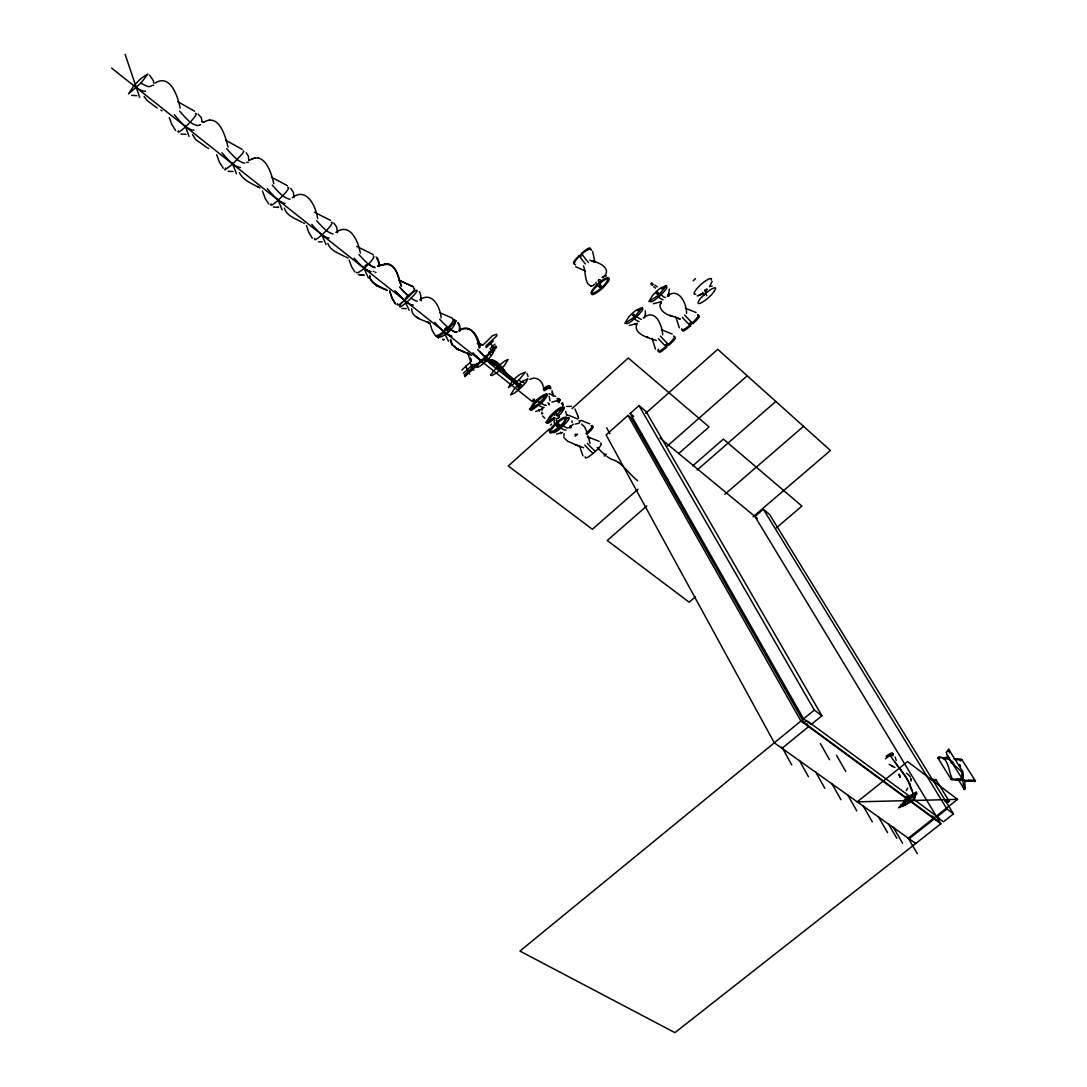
<?xml version="1.0" encoding="UTF-8"?>
<svg xmlns="http://www.w3.org/2000/svg" width="1087" height="1087" viewBox="0 0 1087 1087"><rect width="100%" height="100%" fill="white"/><g stroke="black" fill="none" stroke-linecap="round" stroke-linejoin="round"><path stroke-width="1.5" d="M948.258 755.995L948.258 756.158A16.332 9.783 -30.5 0 0 948.299 756.824L948.407 757.462M500.319 367.27L499.694 368.384M488.335 360.952L492.316 362.012A30.205 6.454 47.7 0 1 493.118 362.324L496.705 364.43A11.957 2.541 47.6 0 1 498.281 365.694C505.863 371.455 491.895 358.778 488.212 360.694M202.005 121.608L202.019 122.111M457.179 348.737L451.73 344.647L450.276 340.054M411.62 308.694C411.538 317.852 423.047 320.013 429.555 323.043L427.408 322.214L429.542 323.043M420.954 299.998L420.764 297.743M420.737 298.463C420.751 300.515 421.362 292.756 419.134 291.724M637.254 323.233C631.9 333.899 648.83 337.935 656.399 340.53M549.995 400.845L549.139 396.307M644.306 317.784L645.461 313.926M668.247 296.14L669.388 289.006M661.276 301.52L661.086 302.662M562.835 405.043L562.4 402.503M202.019 121.431L201.34 117.804L198.174 114.108M572.102 422.544L571.993 420.818M668.111 344.144L667.119 345.557L666.018 345.204M962.851 775.982L963.028 774.392M963.544 785.765L962.837 780.493L955.976 779.963M951.383 763.21L951.505 761.43M964.78 784.42L964.889 782.708A16.468 9.742 -29.9 0 0 964.862 782.056L964.78 781.499M964.74 784.746L964.604 786.472A13.954 8.207 -30.3 0 0 964.631 787.029L964.794 787.844A5.938 3.492 -30.2 0 0 965.079 788.401M911.042 781.091L910.906 778.672L911.055 779.528M645.488 313.695L645.257 310.841M712.189 281.384L709.444 286.696M658.423 351.672C659.863 354.213 664.864 348.085 666.834 347.215L665.883 346.386A20.585 3.044 48.2 0 1 659.578 339.959L658.396 338.655M452.722 319.551C463.456 320.597 438.591 344.076 436.267 335.326M453.89 319.333C450.874 326.236 443.156 333.002 436.172 336.291M542.087 410.22L542.005 408.889M545.987 422.259L548.364 423.101L555.158 418.237L554.166 417.449L546.15 422.558L549.723 416.579A31.333 19.471 -51.7 0 1 557.549 409.527M657.445 292.294C656.032 289.984 655.42 295.392 657.445 292.294A32.393 20.042 -48.4 0 0 656.059 293.626M543.065 407.435A20.68 4.321 47.9 0 1 538.826 405.261L537.685 404.364L529.641 409.554L533.255 403.522A31.591 19.389 -51.8 0 1 541.122 396.402C553.609 388.67 543.649 402.38 538.772 405.098M498.756 367.488L498.906 368.819M592.035 426.403C595.635 427.123 587.809 432.898 586.871 434.46M562.889 407.014L561.585 409.894L556.503 415.343L557.495 416.131C564.044 413.182 565.96 402.584 557.495 409.582M557.291 400.886L560.24 399.88L558.949 402.733M546.476 393.847L545.158 396.741L540.035 402.244L541.177 403.128A20.694 4.294 47.9 0 0 545.402 405.329M550.729 388.779C551.367 383.983 545.239 388.331 543.663 389.839M590.757 249.385C590.513 244.792 583.271 252.388 581.531 253.312L582.034 254.168A20.938 3.098 47.8 0 0 586.98 260.717L588.488 262.538M591.26 250.227C590.037 244.657 569.398 263.679 575.512 264.766M566.762 419.147C564.493 412.652 538.065 441.499 556.109 430.479A31.577 24.104 -27.4 0 0 563.949 423.427L566.884 417.938M581.165 255.961L582.061 255.132M498.457 367.936L498.702 368.561M438.374 338.016L438.876 336.236M356.427 272.389C358.289 275.296 377.311 256.994 373.276 255.88M661.154 302.471C656.874 308.586 665.706 315.04 671.834 316.004L670.774 315.61L680.258 319.102L678.111 318.26M690.965 322.268L689.593 323.491M533.146 399.323L532.861 400.641L534.587 400.736M660.529 304.129L660.91 303.164M668.804 294.197L668.532 294.876L668.913 293.952M892.712 754.038C893.324 750.573 887.291 755.682 886.122 756.212M711.387 280.093C712.651 276.18 706.373 280.31 705.15 281.207M906.368 790.534L907.727 788.116M681.59 328.79C680.394 334.769 702.732 314.931 697.46 314.564M682.527 329.619C681.644 334.103 689.362 326.589 690.68 325.855L689.742 325.013A20.667 2.758 48.2 0 1 683.451 318.532L682.351 317.309M585.254 456.744C583.855 462.804 605.527 443.795 600.54 443.143M650.162 300.773C649.496 306.887 673.261 284.645 665.285 286.642M549.37 387.855C551.625 382.95 544.37 387.583 543.187 388.942M549.845 388.752L550.43 387.162L544.139 390.749M626.126 322.526C625.283 329.334 651.222 303.762 640.066 309.102M552.998 431.376C552.223 438.509 579.018 411.348 565.362 419.106M541.924 412.19L541.625 413.78L542.848 413.536M604.358 454.896C603.869 458.483 608.38 452.871 604.875 454.257M476.636 366.02C474.951 373.004 499.843 349.511 491.582 351.835M498.58 367.623L512.099 380.151M474.503 364.349L474.408 366.197L481.5 361.319A21.196 4.538 47.5 0 1 474.761 354.742L473.538 353.397A28.561 6.087 47.5 0 1 472.927 352.704M437.776 335.367L437.653 337.242L444.8 332.228M397.489 303.599C394.812 310.719 419.31 288.123 413.712 288.286M314.727 238.325C311.806 245.594 336.861 221.952 331.331 222.264M271.003 203.826C267.932 211.177 293.273 186.964 287.783 187.358M225.566 167.996L224.927 169.885L232.713 164.096L242.415 153.634L243.773 151.541L243.257 150.808M666.956 343.995L665.964 344.824M178.35 130.753C174.993 138.28 200.891 112.817 195.524 113.428M658.382 349.172C654.523 357.596 678.791 336.97 673.573 335.978M564.221 433.618L563.827 436.172M485.685 359.688L484.299 360.599M534.301 399.133L533.296 401.035L534.247 401.837M534.763 400.03L534.125 402.72M892.889 755.968L893.392 753.875L886.802 757.354M563.773 409.853L564.438 407.149L558.202 409.921M915.811 794.053L916.341 791.961L905.675 798.401M652.037 283.938L651.874 282.769L650.719 283.952L653.273 284.128L652.051 285.31L652.023 284.087M556.979 401.157L558.433 398.603L557.196 398.399M557.971 401.945L559.425 399.391L557.318 399.554M550.674 425.18L551.517 424.025M578.746 423.617L580.186 421.063L578.936 420.846M402.231 301.969C389.119 320.611 431.784 279.902 411.484 292.96A33.765 18.683 -52.1 0 0 407.285 296.534M498.811 367.229L488.579 361.455M602.741 277.552C613.163 269.263 599.372 262.171 591.776 260.962L593.869 261.763L589.82 260.146M593.149 285.582L594.399 284.087M700.055 295.297L701.251 293.911M140.97 83.047L147.927 74.038L141.949 77.734A37.95 16.183 -52.5 0 0 137.505 81.946A37.95 16.183 -52.5 0 0 133.239 86.661L128.511 93.93L140.97 83.047A30.463 6.957 44.6 0 0 146.962 86.145L148.049 86.457A24.96 5.707 44.6 0 0 149.612 86.566L149.938 86.498M482.682 345.353L492.506 335.652L496.582 334.239L496.949 335.747L485.794 346.06M449.026 328.288C449.869 326.915 457.79 320.475 453.809 320.434M703.846 295.216C698.003 299.618 694.376 307.92 704.362 300.854A32.257 24.797 -34.2 0 0 708.71 297.458A32.257 24.797 -34.2 0 0 712.515 293.544C721.877 281.655 706.985 291.18 703.846 295.216A20.979 2.527 48.3 0 1 702.786 292.389A14.892 1.794 48.3 0 0 703.751 295.107M518.825 380.178L525.429 372.067L519.885 374.404A31.672 19.09 -51.8 0 0 515.849 377.705A31.686 19.09 -51.8 0 0 512.086 381.523L508.444 387.556L518.825 380.178A20.748 4.307 47.7 0 0 523.295 382.542L524.043 382.665M585.907 433.699C586.844 432.137 594.684 426.349 591.083 425.628M960.283 761.022L961.846 759.65L975.338 780.887L974.387 781.635M577.564 434.189L575.24 436.281M575.906 433.958L574.819 434.936M461.826 370.056L471.527 361.115M486.066 347.691L493.349 340.992M463.388 373.303L473.103 364.349M490.115 348.669L494.965 344.199M464.285 375.164L476.446 363.955M488.606 352.759L495.903 346.033M476.962 364.43L477.913 363.547M464.611 375.871L496.256 346.726M464.951 376.564L496.61 347.419M693.085 280.84L695.517 278.639M549.546 428.849L508.295 465.956L592.361 529.274L638.028 489.218M572.034 408.603L628.286 358.003L709.064 426.906L678.614 453.605M632.716 419.297L628.001 415.397L606.111 434.895L774.311 742.829L915.743 843.498M630.202 413.44L639.007 405.6L646.058 411.484L821.908 715.762L811.215 724.486L803.592 718.86L630.202 413.44L633.735 416.362M645.705 413.305L717.733 349.321L830.427 450.48L753.046 516.787M641.262 434.949L641.955 434.338M641.371 435.126L642.05 434.515M667.486 445.942L747.217 375.789M499.707 366.577L499.11 367.053L501.27 368.873A28.208 6.046 47.7 0 1 505.278 372.882L511.488 379.417M646.806 505.958L607.253 540.497L689.144 602.184L695.558 596.722M692.745 465.834L723.371 439.094L801.921 506.08L776.281 527.929M697.202 469.978L775.792 401.443M679.918 503.118L680.639 502.493M680.027 503.308L680.747 502.683M724.771 494.395L803.524 426.335M763.373 509.26L754.949 516.474L936.804 816.976L943.367 821.813L953.476 813.878L769.569 514.423L763.373 509.26L946.94 809L953.476 813.878M940.853 823.783L800.915 721.048L519.926 951.071L674.918 1032.65L940.853 823.783L937.334 817.981M803.592 718.86L814.299 710.096L821.908 715.762M631.547 418.318L804.054 722.665L806.731 720.477M538.704 405.166L531.869 410.098L529.478 409.242M499.205 366.835L498.729 366.604A13.737 2.921 47.7 0 0 497.167 365.354L494.408 363.547M885.389 758.875L887.726 757M901.558 805.671L914.344 795.535C917.985 800.847 905.362 803.578 902.237 806.16L901.218 805.032A51.062 9.96 51 0 1 901.069 804.72M935.214 780.765L936.138 780.031L949.291 801.404L948.353 802.138L946.057 800.073M908.27 838.186L957.565 799.38L907.604 761.607L857.222 801.853L957.565 799.38M936.804 816.976L946.94 809M939.385 818.226L936.858 820.209L909.765 800.304M522.331 381.483L527.902 378.697L525.741 382.706A45.382 26.767 -51.5 0 1 514.069 393.331L510.591 394.921L514.464 388.643A32.053 19.389 -51.8 0 1 522.399 381.415M661.643 288.911L664.198 287.24M637.539 310.76L638.857 309.849M558.487 410.37L563.881 407.802M905.254 805.114L898.541 807.818L905.172 800.535L904.479 799.353M154.938 83.169C170.482 73.142 177.915 96.77 180.129 108.116M203.622 122.247C219.153 112.994 225.389 136.188 228.012 147.085M601.981 277.443L604.82 276.003M203.269 122.451L204.315 121.826M249.344 160.482C264.372 150.373 271.465 172.792 273.775 183.744M542.807 408.739L535.742 411.47M199.763 124.978L200.551 124.638M199.56 125.087L198.296 125.535A23.765 5.408 45 0 1 196.774 125.44M629.359 325.461L636.669 323.518M151.65 85.669L150.196 86.43M660.624 301.86L653.369 303.735M562.658 432.436L556.517 434.107M697.134 295.936L699.688 295.093M592.429 285.772L590.757 286.139M634.4 324.605L635.691 324.021M459.556 330.149C471.785 322.187 477.9 338.845 479.15 348.193M360.327 253.081C358.234 240.961 349.905 222.02 335.897 232.414M499.49 366.795L500.387 366.822M292.186 197.766C306.67 186.393 315.991 206.571 317.689 218.636M529.885 379.499C535.755 375.667 542.454 380.654 543.296 386.931M551.897 402.19L555.77 400.954M569.017 427.734L570.213 427.463M711.088 286.316L712.134 286.044M253.285 158.525L251.64 159.218M698.465 295.637L699.172 295.338M246.681 162.493L248.38 162.18M419.731 299.767C432.572 290.908 440.181 307.336 441.2 317.907M378.004 265.853L387.312 263.57C397.298 265.622 398.005 278.136 401.28 285.908M575.2 424.134L577.605 423.482M558.609 418.006L557.332 418.305A27.977 5.829 48.2 0 0 556.938 418.495M458.877 331.005C470.644 323.192 479.204 336.834 480.114 347.351M643.287 318.015C654.904 308.328 661.847 323.613 662.703 334.85M549.451 422.272L547.508 421.851L550.443 416.919A30.708 23.126 -28 0 1 558.256 409.867M695.802 294.129C691.645 295.406 695.952 289.536 697.093 288.463A31.36 23.765 -34.3 0 1 705.205 281.153M667.336 296.275C677.052 287.09 686.427 300.719 686.604 313.369M145.549 91.104L145.114 91.213A24.933 5.775 44.5 0 1 143.498 91.131L142.397 90.805A30.45 7.038 44.5 0 1 136.378 87.721M454.909 321.304L456.078 321.086M490.373 349.729C494.354 349.81 486.528 356.128 485.685 357.474A21.224 4.484 47.5 0 1 478.946 350.884L477.723 349.538M382.61 264.82L383.358 264.657L377.474 266.356M566.055 430.058L565.131 430.085A20.571 4.294 48 0 1 560.77 427.87M566.476 406.47L571.517 406.307M698.384 315.407C702.311 315.896 694.022 322.16 693.085 323.681L692.161 322.853A20.667 2.731 48.2 0 1 685.856 316.358L684.674 315.053M674.511 336.807C678.37 337.35 670.163 343.533 669.225 345.068L668.274 344.239A20.599 3.016 48.2 0 1 661.983 337.812L660.787 336.508A27.746 4.063 48.2 0 1 660.366 336.019M254.711 158.118L255.119 158.023M534.709 402.747L535.524 402.543M382.909 264.752L385.858 264.345L384.689 264.44C396.456 263.068 398.467 278.136 401.47 286.194M193.948 130.046L193.676 130.087A23.751 5.476 45 0 1 192.263 129.978L191.217 129.666A28.724 6.617 44.9 0 1 185.497 126.663A29.892 6.862 45.1 0 1 179.871 121.065L175.686 116.35A24.852 5.72 45 0 1 174.328 114.678M544.111 407.489L543.16 407.462M152.628 85.329L153.81 85.302M706.564 289.916L706.441 289.93A28.276 3.343 48.2 0 0 706.604 289.821M457.247 331.888L455.045 331.848A21.658 4.647 47.2 0 1 450.127 329.157L447.926 327.418A21.631 4.633 47.2 0 1 441.023 320.665L439.773 319.293M546.394 405.383L545.416 405.329M186.081 134.34L180.972 134.095M277.443 207.454L278.639 207.304L273.367 207.06M363.737 275.079L358.316 274.44M322.132 241.803L318.627 241.844M364.227 275.215L359.213 274.794M600.364 279.848L599.1 279.794A28.873 4.389 48 0 0 598.733 279.862M233.066 171.542L228.107 171.298M136.813 95.724L131.622 95.316M406.239 308.64L401.891 308.423M240.499 167.466L240.39 167.466A25.395 5.815 45.4 0 1 240.159 167.466L239.194 167.33A26.808 6.128 45.4 0 1 232.686 164.069A27.827 6.345 45.4 0 1 225.566 156.908L224.004 155.169A23.058 5.272 45.4 0 1 222.006 152.778M290.12 199.125L289.821 199.125A22.718 5.095 45.8 0 1 289.183 199.07L288.734 198.962A25.721 5.761 45.8 0 1 282.538 195.728M965.107 781.24L965.827 781.308A16.55 9.797 -30.4 0 0 966.669 781.322L971.493 781.05A13.914 8.18 -30.1 0 1 972.199 781.064L973.245 781.186M955.636 759.922L958.041 759.799A13.778 8.207 -30.2 0 1 958.748 759.813L959.78 759.935A5.87 3.506 -30.3 0 1 960.514 760.153M943.815 757.693L941.967 757.788M944.223 757.666L946.519 757.557A16.251 9.715 -30 0 1 947.348 757.571L948.177 757.653M209.37 120.018L209.709 119.991M943.027 758.604L949.508 759.242M968.544 780.384L970.569 780.221M955.106 759.106L957.117 758.971M384.907 263.57L385.206 263.557M521.774 384.784L520.958 384.689A20.735 4.334 47.7 0 1 516.488 382.325M329.171 238.094L328.722 238.08A22.107 4.973 46.1 0 1 328.22 237.999L327.88 237.917A24.865 5.584 46.1 0 1 321.82 234.738A24.947 5.598 46.2 0 1 313.64 226.531L313.532 226.409A21.482 4.824 46.2 0 1 312.078 224.724L311.86 224.479M244.847 163.05L244.792 163.05A25.409 5.748 45.4 0 1 244.616 163.05L243.624 162.901A26.835 6.06 45.4 0 1 237.17 159.612A27.841 6.277 45.5 0 1 230.036 152.452L228.487 150.699A23.072 5.218 45.5 0 1 226.707 148.593M605.704 275.813L606.587 275.853M945.174 801.581L945.445 801.581A13.846 8.125 -29.5 0 1 946.166 801.595L947.212 801.703A5.897 3.465 -29.6 0 1 947.946 801.907M932.13 780.194L932.32 780.194A13.696 8.152 -29.6 0 1 933.026 780.208L934.073 780.317A5.843 3.478 -29.7 0 1 934.806 780.534M590.92 286.139C584.032 283.014 586.165 271.913 583.461 265.948M413.264 305.175L412.109 304.985M442.463 339.443L443.809 339.497M567.781 428.02L567.509 427.979A20.585 4.266 48 0 1 563.12 425.764M417.354 301.167L416.362 300.977A22.093 4.796 46.9 0 1 411.09 298.096M574.167 264.1C571.273 262.116 577.999 257.565 579.14 255.513L579.643 256.369A20.925 3.139 47.8 0 0 584.575 262.932L585.431 263.964M639.047 321.521L638.354 321.358A20.979 3.152 48 0 1 634.237 318.695L633.259 317.839L624.876 323.287L628.517 317.2A32.23 19.919 -49.1 0 1 632.389 313.287A32.23 19.919 -49.1 0 1 636.574 309.904L642.417 307.404L635.691 315.638L636.656 316.494M442.681 339.606L444.08 339.701M456.499 332.364L455.385 332.119A23.561 5.055 47.2 0 1 450.127 329.157M641.33 319.32L640.732 319.157A20.979 3.125 48 0 1 636.656 316.494M961.56 778.958L960.84 778.89A16.427 9.688 -29.9 0 0 959.903 778.863L955.038 779.134A14.09 8.383 -30.3 0 1 954.318 779.121L953.421 779.026A5.979 3.546 -30.1 0 1 952.525 778.781M333.03 233.868L332.975 233.854A22.134 4.919 46.2 0 1 332.581 233.8L332.119 233.678A24.879 5.53 46.2 0 1 326.195 230.498A24.974 5.53 46.2 0 1 318.015 222.278L317.907 222.169A21.495 4.769 46.2 0 1 316.657 220.729M258.516 157.955L258.801 157.995M370.585 271.465L369.811 271.302A24.281 5.394 46.5 0 1 363.941 268.122A24.186 5.367 46.5 0 1 356.06 260.309L355.666 259.875A21.21 4.715 46.5 0 1 354.756 258.842L354.145 258.135M547.481 394.649L542.06 397.258A31.577 19.389 -51.8 0 0 534.26 404.323L530.646 410.342M662.988 299.795L662.459 299.645A21.047 2.853 48.1 0 1 658.355 296.86L657.39 295.99L648.925 301.507L652.567 295.406A32.42 20.042 -48.4 0 1 660.747 287.987L666.589 285.501L659.836 293.775L660.801 294.645A21.061 2.826 48.1 0 0 664.782 297.39L665.421 297.607M451.975 336.236L451.173 336.032A23.547 5.109 47.1 0 1 445.901 333.098A21.645 4.701 47.2 0 0 450.82 335.747L451.35 335.883M467.94 328.885L468.184 328.926M940.051 757.68L939.97 757.666A5.911 3.56 -30.2 0 1 939.1 757.503M375.205 267.66L374.2 267.388M370.898 271.764L369.825 271.478A24.58 5.462 46.5 0 1 363.941 268.136M488.09 360.449C499.082 360.286 504.341 372.773 511.569 379.118A34.336 7.147 47.7 0 0 519.233 386.714L489.666 363.248M196.774 125.426L195.742 125.114A28.751 6.536 45 0 1 190.021 122.097A29.92 6.794 45.1 0 1 184.396 116.486L180.265 111.839A24.865 5.652 45.1 0 1 179.668 111.119M582.102 254.317L580.852 254.698L580.974 255.853M374.295 267.239L374.064 267.171A24.294 5.34 46.5 0 1 368.262 263.992A24.213 5.313 46.5 0 1 360.381 256.179L360.096 255.853A21.224 4.661 46.5 0 1 359.077 254.698L358.982 254.589M908.121 798.537L906.476 798.999L906.218 800.236M685.326 308.246L696.088 312.54M661.439 329.714L672.174 333.994M566.789 414.799L570.77 416.158M588.475 437.151L599.086 441.322M581.097 420.356L589.63 423.808M585.526 271.139L575.716 266.723M548.962 393.657L555.688 396.51M579.439 446.2L577.36 445.453L583.583 447.776M439.936 312.716L452.572 318.301M477.872 343.057L481.962 344.565M571.735 416.498L577.455 418.984M575.322 444.705L577.387 445.466L567.808 441.308L563.827 437.599M614.875 460.494L611.736 459.393A36.129 7.256 48.3 0 1 607.049 456.513M400.03 280.786L412.951 286.547M481.568 345.123L477.329 343.465M465.549 352.392L457.083 348.682L457.994 349.158M669.823 315.23L670.815 315.624M467.641 353.193L469.761 354.036M387.271 290.474C380.504 287.471 370.259 284.454 369.729 275.541M471.445 355.367L458.334 349.661L452.029 344.47M398.82 279.957L413.454 286.927M386.741 289.794C380.735 287.552 369.607 281.873 369.662 276.641M494.109 364.376L490.319 362.827M356.713 246.396L373.058 254.467M345.748 256.926L348.112 257.986M373.167 271.247L373.887 271.573M344.579 256.41C338.533 253.189 330.176 250.553 327.826 243.406M314.415 212.196L330.516 220.348M894.954 767.517L889.166 764.392M271.41 177.127L287.416 185.728M303.219 222.849L304.537 223.46M301.873 222.224C295.65 218.623 286.37 215.783 284.346 208.052M239.398 172.67C243.175 180.605 252.646 183.92 259.956 187.929M225.702 140.237L242.116 149.354M375.287 272.212L376.007 272.552M257.47 186.719L258.706 187.331M177.806 101.702L194.6 111.214M160.862 110.181L162.045 110.833M207.617 147.9L208.772 148.525M581.613 424.025L584.711 427.055L586.871 431.906M378.222 286.384L376.442 285.337L377.366 285.895M206.544 147.302L195.714 139.612L192.548 134.666M157.275 108.075L147.044 100.48L144.082 96.458M375.762 284.903L376.537 285.405M657.214 286.886L654.822 285.134M561.272 403.508L563.025 404.88M618.503 462.559L617.905 462.138A24.145 4.878 48.6 0 0 614.902 460.535M498.362 366.876L497.683 366.387A25.653 5.476 47.7 0 0 494.137 364.417M544.804 418.142L542.508 415.981M804.054 722.665L907.618 798.728M906.544 773.17L909.14 775.425M808.076 721.483L909.602 796.282M913.664 799.271L938.027 817.234M655.42 288.082L653.749 286.778M436.091 335.924L438.278 337.663M111.662 68.141L532.385 401.66M486.908 357.718L516.434 381.224M454.108 319.578L456.295 321.331M546.625 394.16L547.631 394.961M563.052 407.326L564.044 408.114M559.261 399.092L560.403 400.179M592.157 425.547L593.271 426.62M587.456 436.39L589.969 438.591M659.918 437.979L757.435 518.526M149.598 75.112L153.498 80.859M500.414 367.623L502.208 369.363A28.384 6.074 47.7 0 1 504.45 371.672L511.828 379.635A36.116 7.514 47.7 0 0 519.233 386.714A34.308 7.133 47.7 0 1 511.27 378.643C504.083 372.895 498.906 357.46 487.846 359.946A22.392 4.756 47.4 0 1 487.112 359.797M667.907 294.713L669.048 295.841M500.455 367.216L502.737 369.539A29.702 6.359 47.7 0 1 504.096 370.993L511.705 379.377A34.947 7.269 47.7 0 0 519.233 386.714A41.211 8.56 47.7 0 1 512.099 380.205M290.65 188.364L293.341 192.222L294.047 197.426M689.973 324.143L691.427 323.844L691.821 322.295M598.842 449.135L597.171 447.436M333.818 222.998L336.657 227.074L337.541 232.781M511.583 379.553L512.466 380.45A37.651 7.826 47.7 0 0 519.233 386.714A34.159 7.106 47.7 0 1 511.406 378.901C504.205 372.814 499.055 358.927 487.968 360.191A22.406 4.769 47.4 0 1 487.207 360.001A36.795 7.799 47.4 0 1 486.405 359.715M506.284 374.064L511.963 379.893A38.086 7.922 47.7 0 0 519.233 386.714M476.473 356.074L476.554 356.169A23.044 4.919 47.5 0 0 483.62 363.004M479.924 351.427L480.739 352.31A23.058 4.864 47.5 0 0 487.805 359.158M400.587 288.123L401.252 288.857A23.724 5.136 46.9 0 0 408.821 296.275A24.023 5.204 46.9 0 1 401.361 289.074L400.03 287.634A31.727 6.848 46.9 0 1 399.554 287.09M376.102 256.994L378.344 260.486L378.969 265.663M396.008 291.846L396.972 292.906A23.697 5.204 46.9 0 0 404.541 300.311A23.996 5.272 46.8 0 1 397.081 293.123L395.75 291.669A31.7 6.93 46.9 0 1 394.894 290.718M246.233 152.819L248.407 156.148L248.76 160.197M267.253 188.662L267.674 189.179A22.243 5.041 45.8 0 0 269.725 191.57L271.234 193.255A26.468 5.992 45.8 0 0 278.123 200.09A25.708 5.829 45.7 0 0 284.305 203.283L284.767 203.378A22.705 5.15 45.8 0 0 285.134 203.418M562.047 403.345L562.971 404.609M268.856 204.125L265.16 198.405L262.497 191.135M223.324 168.227L219.438 162.248L216.68 154.68M395.682 304.129L392.57 299.21L389.975 292.104M354.933 271.995L351.59 266.736L349.144 260.065M175.659 130.508L171.76 124.339L169.259 117.532M549.166 404.894L548.459 403.97M312.282 238.189L308.762 232.333L306.425 225.525M435.004 335.109L432.205 330.489L429.637 322.391M909.615 776.023L910.308 777.083M899.194 767.599L901.15 770.221M899.37 768.264L895.172 762.177M898.813 767.531L894.03 761.063A25.857 4.851 50.6 0 1 890.144 755.275M900.213 769.379L901.436 770.588M395.179 303.531L391.85 297.648L389.608 290.691M901.028 770.479L902.658 772.273M901.3 770.846L902.74 772.83M376.673 257.673L378.493 260.948L379.268 265.948M458.116 322.975C460.331 324.048 460.018 331.345 459.937 329.796L460.086 330.937M574.941 408.984L578.094 416.403M952.266 761.348L952.796 762.136M953.87 763.726L953.353 762.965M452.328 344.919L450.874 339.755M457.98 322.866L459.38 325.883L459.434 330.733M957.742 778.768L964.441 789.461L965.392 788.727L964.454 785.575M932.524 816.065L934.276 818.973L909.099 838.784L908.419 837.601M964.712 781.186L962.851 778.075M526.978 373.439L528.051 376.537M907.944 837.629L917.346 853.689M893.242 827.166L902.59 843.267M888.337 823.729L896.829 838.362M878.282 816.527L887.59 832.669M639.007 405.6L814.299 710.096M836.501 755.288L845.795 771.485M863.051 805.698L872.317 821.881M820.305 743.481L829.53 759.704M847.561 794.692L856.773 810.902M806.88 723.711L808.551 726.659L782.029 748.332L781.363 747.122M628.001 415.397L800.915 721.048M831.8 783.482L840.958 799.719M538.717 409.867L539.532 411.307M560.498 432.246L561.3 433.672M815.753 772.069L824.843 788.347M582.931 455.915L579.344 445.425M799.407 760.452L808.443 776.757M606.695 427.816L609.956 433.767M782.776 748.617L791.744 764.949M915.023 796.037L914.683 795.412A48.983 9.226 50.9 0 1 914.52 795.113M914.344 795.535L913.99 794.896A51.171 9.634 50.9 0 1 911.721 790.48L911.68 790.344A35.069 6.631 50.9 0 1 911.3 789.515L910.879 788.455A57.271 10.761 51 0 1 910.43 787.246L908.949 783.224M377.42 258.733L377.991 259.793L377.515 258.883M902.237 806.16L901.911 805.535A48.888 9.538 51 0 1 901.762 805.236M655.529 349.131L651.983 338.234M557.631 423.074L557.142 422.123A20.694 4.307 48.2 0 1 556.68 418.835M547.141 423.346L550.715 417.367A31.319 19.484 -51.7 0 1 558.541 410.315M555.28 425.194L554.791 424.256A20.68 4.334 48.2 0 1 554.343 420.914M679.307 327.798L675.788 316.82M490.672 343.03L494.707 351.019M489.177 352.215L490.509 354.878M484.992 356.074L486.324 358.737M480.807 359.919L482.125 362.596M476.636 363.765L477.954 366.441M469.856 362.229L473.783 370.287M465.712 366.061L469.611 374.118M443.482 330.91L448.483 341.332M404.174 299.509L409.16 310.271M960.582 766.702L959.699 764.446M420.954 300.053L421.28 300.786M363.588 267.334L368.384 278.055M321.494 233.963L326.073 244.643M909.765 783.985L911.341 788.279A52.937 9.96 51 0 0 911.68 789.216L911.884 789.706M277.647 198.935L282.144 209.94M470.182 360.463L467.695 352.514M232.265 162.955L236.504 173.893M471.296 360.11L470.576 358.099M185.089 125.535L189.029 136.391M895.158 757.028L896.245 760.465M125.127 54.35L139.639 97.382M590.037 443.319L587.985 435.914M948.353 751.103L948.326 750.981A5.911 3.56 -30.2 0 0 948.027 750.397M592.619 251.41L595.051 262.483M899.357 775.099L899.968 777.123L899.085 774.053L899.968 777.151M565.729 411.429L566.816 415.655M578.08 416.362L578.637 418.441M551.965 390.709L553.079 395.967M961.791 778.727L961.696 778.115A16.509 9.756 -30.4 0 1 961.669 777.463L961.954 773.672A14.063 8.356 -30 0 0 961.927 773.115L961.778 772.341A5.979 3.546 -30.1 0 0 961.465 771.702M552.74 394.214L552.4 392.516M153.512 83.02L153.512 81.077M706.197 292.906A14.905 1.766 48.3 0 1 705.246 290.134M706.305 293.014A20.979 2.487 48.3 0 1 705.218 290.188M706.767 295.678A37.991 4.511 48.4 0 1 705.3 293.001M554.642 415.411A1.603 1.223 -27.8 0 1 556.585 413.549M558.256 425.56A37.488 7.799 48.3 0 1 557.78 424.406M559.221 415.777A15.014 3.112 48 0 1 558.976 417.625M554.587 420.601A27.963 5.87 48.2 0 1 554.723 420.52M598.502 280.079A21.36 3.247 48 0 0 599.168 282.905L599.698 283.789C603.937 279.019 614.223 274.576 606.152 284.346A32.678 25.925 -31.7 0 1 597.945 291.859C587.972 298.952 591.342 290.569 597.239 286.044L596.722 285.147A21.36 3.275 48 0 1 596.07 282.321M906.449 796.16A21.713 4.199 50.9 0 0 907.034 797.314L907.74 798.497L917.048 793.143L913.759 798.374A32.501 19.539 -29.2 0 1 905.186 805.168M605.174 455.032A36.075 7.229 48.3 0 1 598.842 449.189M637.607 480.807A35.491 6.998 48.5 0 1 631.452 475.114L625.691 469.122A20.11 4.063 48.6 0 0 618.394 462.355M595.323 451.295A20.218 4.117 48.3 0 1 589.032 445.127L587.863 443.849A27.243 5.53 48.3 0 1 587.442 443.374M570.295 427.558A15.449 3.193 48.3 0 1 571.205 427.68M592.999 453.361A20.205 4.144 48.3 0 1 586.708 447.205L585.54 445.928A27.229 5.571 48.3 0 1 584.792 445.072M549.478 404.337A20.354 4.171 48 0 1 547.875 402.761M571.354 427.123A20.273 4.307 48.4 0 1 570.023 425.832M573.325 424.243A31.075 19.566 -51.7 0 0 570.634 426.471A31.075 19.566 -51.7 0 0 569.33 427.68M411.987 304.944A22.08 4.851 46.8 0 1 406.823 302.118M443.7 331.358A21.618 4.688 47.2 0 1 436.784 324.619L435.534 323.247A29.118 6.291 47.2 0 1 434.746 322.35M366.482 264.426A1.753 0.924 -52 0 1 364.688 265.948M407.19 296.221A1.726 0.938 -52 0 1 405.492 298.123M374.077 267.334A24.593 5.408 46.5 0 1 368.276 264.005M486.079 359.335A1.658 0.965 -51.8 0 1 484.231 360.898M498.267 366.672A21.36 4.565 47.7 0 1 506.257 374.105M490.386 362.922A38.439 8.112 47.4 0 1 486.269 360.395M446.2 327.622A1.698 0.951 -51.9 0 1 444.501 329.212M447.396 327.703A1.685 0.951 -51.9 0 1 446.58 329.565A1.685 0.951 -51.9 0 1 445.031 329.918M446.431 327.798A1.685 0.951 -51.9 0 1 444.841 329.375M448.387 329.347A1.712 0.965 -51.9 0 1 449.665 328.899A1.712 0.965 -51.9 0 1 450.032 329.918M449.814 330.502A1.712 0.965 -51.9 0 1 447.898 331.78A1.712 0.965 -51.9 0 1 447.898 329.891M282.538 195.742A26.496 5.924 45.9 0 1 275.663 188.907L274.155 187.222A22.256 4.987 45.8 0 1 272.321 185.089M487.166 359.879A37.991 8.057 47.3 0 1 486.337 359.566M488.199 360.585A35.164 7.446 47.4 0 1 486.46 359.851M488.308 360.83A35.762 7.568 47.4 0 1 486.528 359.987A36.944 7.813 47.4 0 0 488.43 361.074M494.408 363.547A29.865 6.386 47.7 0 0 492.37 362.596L488.457 361.21A38.928 8.234 47.4 0 1 486.31 360.069M488.647 361.55A42.108 8.886 47.4 0 1 486.351 360.191M696.631 532.304A43.303 29.96 -51.9 0 1 697.46 531.91M668.179 480.332A40.966 26.727 -51 0 1 667.608 481.133M665.991 478.28A41.999 28.14 -51.4 0 1 666.793 477.886M912.319 790.752A33.398 6.318 50.9 0 1 912.156 790.344M903.27 773.047A24.24 4.647 50.7 0 1 909.887 784.107M902.821 772.857A22.922 4.402 50.7 0 1 909.072 783.333M956.03 779.732A10.462 6.223 -30.2 0 1 950.989 779.474M964.223 789.597A10.367 6.101 -30.2 0 1 963.829 785.724M973.341 781.105A5.938 3.492 -30.2 0 1 974.074 781.322M939.712 758.59A10.354 6.237 -30.3 0 1 937.673 758.115M962.335 770.493A10.462 6.209 -30.1 0 1 962.729 774.433M970.514 780.452A10.367 6.101 -30.1 0 1 975.501 780.711M968.599 780.153A10.435 6.182 -30.3 0 1 963.585 779.895A10.422 6.155 -30.3 0 1 963.15 775.941M948.883 749.201A10.34 6.223 -30.2 0 1 949.386 752.815M957.063 759.188A10.259 6.114 -30.2 0 1 962.022 759.473M955.16 758.889A10.326 6.196 -30.4 0 1 953.951 759.052M963.109 779.338A8.057 4.756 -30 0 0 962.362 779.094L948.965 757.802A7.976 4.769 -30.1 0 1 949.481 757.952M964.251 780.221A8.057 4.769 -30 0 1 964.577 780.806M945.065 800.888A10.313 6.06 -29.6 0 1 949.467 801.228M931.328 779.61A10.204 6.074 -29.7 0 1 936.301 779.868M635.297 315.624C633.993 319.062 633.069 314.238 635.297 315.624M520.265 386.211C518.676 390.858 517.412 384.363 520.265 386.211M556.476 424.732C558.935 427.965 559.357 420.791 556.476 424.732M556.965 425.669C559.275 428.917 560.05 421.851 556.992 425.56M539.791 402.095C538.432 405.519 537.82 400.56 539.791 402.095M536.271 401.198C537.888 403.046 538.065 397.856 536.271 401.117M656.833 293.68C659.143 295.08 657.948 290.433 656.847 293.599M632.743 315.502C635.025 316.942 633.87 312.186 632.743 315.502M598.448 285.704C601.002 289.237 601.342 281.587 598.448 285.704M598.964 286.601C601.26 290.161 602.225 282.566 598.991 286.479M557.278 425.628C559.805 427.68 558.827 422.626 557.291 425.574M946.397 752.245C947.225 760.655 955.718 765.805 961.153 771.39L962.117 770.629L948.666 749.337L946.397 752.245M906.721 800.929C909.425 803.239 909.262 797.247 906.721 800.929M657.812 294.468C659.564 296.411 659.632 291.099 657.812 294.468M490.672 375.042L491.949 375.613L496.338 372.99A31.591 18.425 -51.6 0 0 500.414 369.648A31.591 18.425 -51.6 0 0 504.232 365.748L508.132 359.457L504.64 361.074A46.958 28.085 -51.9 0 0 492.982 371.781L490.672 375.042M566.449 417.503L563.46 422.49A31.564 24.104 -27.4 0 1 555.552 429.596C538.432 439.882 561.965 413.902 566.449 417.503M608.774 278.123L605.622 283.462A32.651 25.911 -31.7 0 1 601.845 287.444A32.651 25.911 -31.7 0 1 597.483 290.908C579.684 301.806 604.141 274.128 608.774 278.123M938.788 757.191L937.85 757.938L951.152 779.297L952.103 778.55C948.883 772.273 948.217 755.941 938.788 757.191M700.911 294.36L700.259 294.767L700.911 294.36M705.381 289.876L705.341 289.876A28.371 3.37 48.3 0 1 705.612 289.903L706.373 289.93L705.422 289.862M648.015 337.446L646.955 337.052L647.974 337.432M892.875 766.525L891.829 765.982L892.875 766.525M459.271 350.163L456.717 348.723L459.271 350.163M418.875 318.491L416.484 317.064L418.794 318.45M456.825 348.791L455.983 348.248L456.825 348.791M337.35 232.387L337.092 231.613L337.323 232.346M379.037 264.168L378.955 263.271L379.01 264.032M706.727 289.604A20.911 2.473 48.2 0 0 706.645 288.897A14.824 1.753 48.2 0 1 706.699 289.658M557.93 426.838A1.617 1.223 -27.7 0 0 559.656 424.8A1.617 1.223 -27.7 0 0 557.02 424.908A1.617 1.223 -27.7 0 0 557.93 426.838M499.517 368.901A1.644 0.965 -51.7 0 0 500.496 366.441A1.644 0.965 -51.7 0 0 498.294 367.746A1.644 0.965 -51.7 0 0 499.517 368.901M519.341 387.964A1.63 0.978 -51.7 0 0 520.306 385.518A1.63 0.978 -51.7 0 0 518.105 386.795A1.63 0.978 -51.7 0 0 519.341 387.964"/></g></svg>
